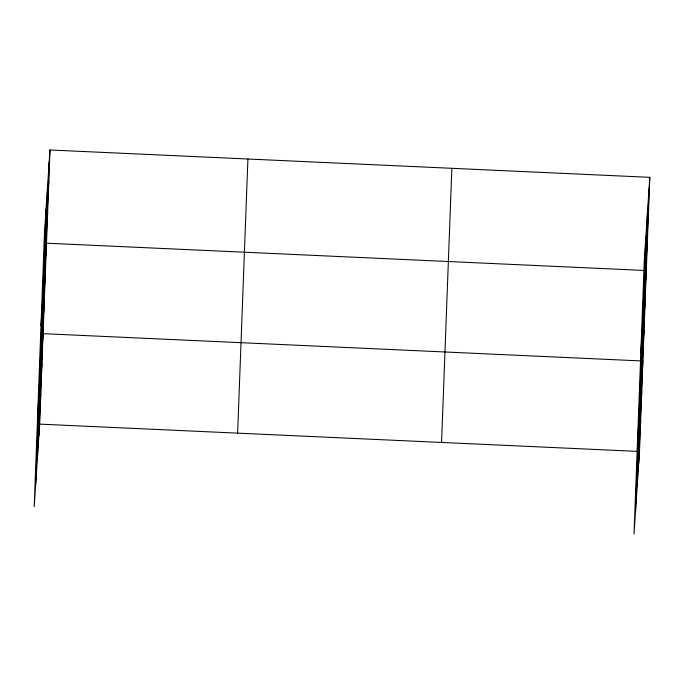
<?xml version="1.0" encoding="UTF-8"?>
<svg xmlns="http://www.w3.org/2000/svg" width="684" height="684" viewBox="0 0 684 684"><rect width="100%" height="100%" fill="white"/><g stroke="black" fill="none" stroke-linecap="round" stroke-linejoin="round"><path stroke-width="1.03" d="M35.756 483.237L46.05 209.099M37.355 459.101L47.658 184.962M38.911 435.674L49.214 161.535M49.983 149.984L44.494 232.526L34.2 506.664L39.681 424.123L49.983 149.984L649.8 177.336L639.506 451.474L634.017 534.016L644.319 259.877L649.8 177.336M237.622 433.152L247.916 159.013M441.565 442.445L451.859 168.315M635.573 510.589L645.876 236.459M637.18 486.461L647.474 212.322M638.736 463.034L649.03 188.895M48.042 192.606L48.812 181.055M46.88 223.677L47.649 212.117M40.997 325.729L46.478 243.188L646.303 270.548L640.814 353.089M44.58 284.903L45.349 273.344M43.443 315.05L44.212 303.499M37.594 416.197L43.083 333.655L642.9 361.015L637.42 443.548M41.177 375.362L41.946 363.811M40.048 405.518L40.818 393.967M647.868 219.966L648.637 208.406M646.696 251.028L647.466 239.477M644.396 312.255L645.166 300.703M643.268 342.41L644.037 330.859M641.002 402.722L641.772 391.162M639.865 432.878L640.634 421.318M39.681 424.123L639.506 451.474"/></g></svg>
